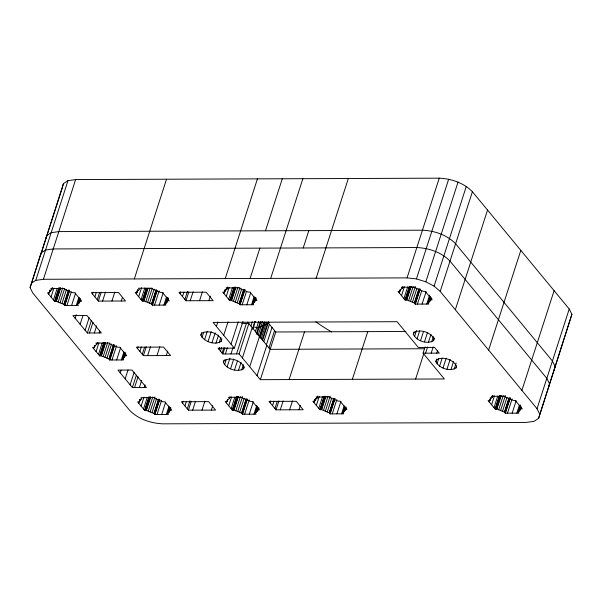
<?xml version="1.0" encoding="UTF-8"?>
<svg xmlns="http://www.w3.org/2000/svg" width="602" height="602" viewBox="0 0 602 602"><rect width="100%" height="100%" fill="white"/><g stroke="black" fill="none" stroke-linecap="round" stroke-linejoin="round"><path stroke-width="0.9" d="M79.479 298.035L77.462 304.281L78.395 305.41L64.813 305.462L63.88 304.334L56.355 301.256L54.534 301.263L47.558 292.813L49.372 292.805L50.177 290.096M124.509 352.576L122.492 358.822L123.433 359.958L109.85 360.011L108.909 358.875L101.384 355.805L99.571 355.812L92.588 347.354L94.401 347.346L95.116 345.586L96.824 344.231L97.396 342.448M167.1 297.697L165.076 303.942L166.017 305.079L152.434 305.131L151.501 303.995L143.976 300.917L142.155 300.925L135.172 292.474L136.993 292.467L137.798 289.758M169.546 407.125L167.529 413.371L168.462 414.507L154.88 414.56L153.946 413.423L146.421 410.353L144.6 410.353L137.625 401.903L139.438 401.895L140.243 399.186M254.714 297.358L252.697 303.604L253.638 304.74L240.055 304.793L239.114 303.656L231.589 300.586L229.776 300.586L222.793 292.136L224.606 292.128L225.411 289.419M257.167 406.786L255.143 413.032L256.083 414.168L242.501 414.221L241.568 413.085L234.043 410.015L232.221 410.022L225.238 401.564L227.059 401.557L227.774 399.796L229.475 398.441L230.047 396.658M344.78 406.448L342.764 412.694L343.704 413.83L330.122 413.883L329.181 412.746L321.656 409.676L319.843 409.684L312.859 401.225L314.673 401.218L315.478 398.509M429.956 296.681L427.939 302.926L428.872 304.063L415.29 304.115L414.357 302.979L406.832 299.909L405.011 299.916L398.035 291.458L399.848 291.451L400.563 289.69L402.264 288.335L402.843 286.552M520.023 405.771L518.006 412.024L518.939 413.153L505.356 413.205L504.423 412.077L496.898 408.999L495.077 409.006L488.102 400.556L489.915 400.548L490.63 398.787L492.331 397.425L492.91 395.642M77.462 304.281L79.163 302.926L79.878 301.166L81.699 301.158L74.716 292.707L72.902 292.715L65.37 289.637L64.437 288.501L50.854 288.554L51.787 289.682L49.597 291.88M122.492 358.822L124.193 357.468L125.487 353.931M165.076 303.942L166.777 302.588L167.499 300.827L169.312 300.819L162.337 292.369L160.523 292.376L152.991 289.299L152.058 288.17L138.475 288.223L139.408 289.351L137.218 291.541M167.529 413.371L169.23 412.016L169.945 410.255L171.766 410.255L168.304 406.064M252.697 303.604L254.398 302.249L255.113 300.496L256.934 300.488L249.95 292.03L248.137 292.038L240.604 288.96L239.671 287.831L226.096 287.884L227.029 289.013L224.839 291.202M255.143 413.032L256.843 411.678L258.138 408.133M342.764 412.694L344.464 411.339L345.759 407.802M427.939 302.926L429.64 301.572L430.355 299.819L432.176 299.811L425.193 291.353L423.379 291.36L415.847 288.283L414.913 287.154L401.331 287.207L402.264 288.335M518.006 412.024L519.707 410.669L520.993 407.125M30.1 287.681L63.413 183.618L67.966 180.675L75.626 179.569L439.242 178.169C451.38 178.749 463.796 182.857 472.404 191.729L569.229 308.999L571.9 314.319L538.587 418.382L534.034 421.325L526.374 422.431L162.758 423.831C150.62 423.251 138.212 419.142 129.596 410.278L32.771 293.001L30.1 287.681L41.011 252.983L45.564 250.033L53.224 248.935L416.832 247.535C428.978 248.114 441.386 252.223 450.003 261.087L546.819 378.357L549.498 383.685L548.384 388.034M45.722 239.122L46.61 235.638L51.162 232.696L58.823 231.597L422.438 230.19C434.576 230.769 446.993 234.878 455.609 243.75L552.425 361.019L555.097 366.34L553.99 370.697M62.525 187.102L63.413 183.618M538.587 418.382L571.9 314.319M200.895 335.269L201.369 333.44C207.803 329.55 218.172 333.049 221.521 339.656L221.054 341.484C214.613 345.367 204.244 341.868 200.895 335.269L201.76 332.59M223.417 362.539L223.884 360.711C230.318 356.82 240.695 360.32 244.036 366.927L243.569 368.755C237.135 372.646 226.758 369.146 223.417 362.539L224.275 359.861M413.371 334.449L413.845 332.62C420.279 328.73 430.648 332.229 433.997 338.836L433.53 340.664C427.096 344.555 416.719 341.056 413.371 334.449L414.236 331.77M435.893 361.719L436.36 359.891C442.794 356 453.171 359.499 456.512 366.106L456.045 367.935C449.611 371.825 439.234 368.326 435.893 361.719L436.759 359.04M40.183 256.467L45.504 239.995M45.79 239.107L62.307 187.967M31.206 283.324L35.759 280.382L67.966 180.675M35.759 280.382L43.419 279.283L75.626 179.569M48.649 294.13L49.951 290.126M49.372 292.805L50.237 290.126M51.644 289.509L52.216 287.726M51.787 289.682L52.366 287.899M51.042 297.034L53.932 288.11M53.443 299.947L57.19 288.343M54.534 301.263L58.861 287.876M54.82 301.263L59.146 287.876M55.444 301.263L59.771 287.876M56.069 301.256L60.396 287.869M56.355 301.256L60.682 287.869M58.101 302.174L62.713 287.891M59.959 303.002L64.572 288.719M61.893 303.724L66.506 289.442M63.88 304.334L68.493 290.051M64.023 304.507L68.636 290.232M64.346 304.898L68.959 290.615M64.67 305.289L69.569 290.119M64.813 305.462L69.426 291.187M66.935 305.455L71.262 292.068M71.608 305.44L75.641 292.941M76.273 305.425L78.87 297.388M77.605 304.454L79.622 298.208M78.426 303.656L80.156 298.299M79.163 302.926L80.314 299.352M79.645 302.091L80.457 299.382M80.164 301.166L80.736 299.382M75.182 318.285L76.334 314.718M80.134 324.282L83.023 315.358M92.452 293.964L93.032 292.181M94.853 296.869L96.297 292.406M85.093 330.287L89.126 317.788M97.253 299.773L99.563 292.632M87.343 333.011L72.932 315.561L86.951 315.501L101.362 332.959L87.343 333.011L91.376 320.52M98.344 301.098L91.361 292.64L118.526 292.534L125.509 300.992L98.344 301.098L101.226 292.173M89.532 333.004L92.994 322.296M102.588 301.083L105.47 292.151M94.348 332.981L96.659 325.848M93.679 348.678L94.695 345.563M94.401 347.346L94.981 345.563M99.172 332.966L99.744 331.183M111.927 301.045L114.809 292.12M96.079 351.583L98.961 342.658M98.48 354.488L102.227 342.884M99.571 355.812L103.89 342.425M99.849 355.812L104.176 342.425M100.481 355.805L104.801 342.418M101.106 355.805L105.425 342.418M101.384 355.805L105.711 342.418M103.138 356.723L107.75 342.44M121.265 301.008L122.417 297.441M104.989 357.543L109.602 343.268M106.923 358.265L111.536 343.99M134.329 278.929L166.528 179.223M108.909 358.875L113.522 344.6M109.06 359.055L113.673 344.773M109.383 359.447L113.996 345.164M109.699 359.838L114.312 345.556M109.85 360.011L114.749 344.841M111.972 360.004L116.585 345.721M136.263 293.791L137.422 290.224M136.993 292.467L137.858 289.788M116.637 359.988L120.678 347.489M138.663 296.703L141.545 287.771M121.311 359.966L123.899 351.937M141.064 299.608L144.811 288.004M122.642 359.003L124.659 352.757M122.959 359.394L124.983 353.141M123.463 358.205L125.193 352.847M142.155 300.925L146.188 288.433M124.193 357.468L125.637 353.005M142.441 300.925L146.474 288.433M124.682 356.64L125.547 353.961M125.193 355.714L125.773 353.923M143.065 300.925L147.099 288.426M120.219 372.834L121.085 370.155M143.69 300.925L147.723 288.426M143.976 300.917L148.009 288.426M145.722 301.835L150.048 288.448M147.58 302.663L152.193 288.381M125.171 378.831L128.053 369.906M149.514 303.385L154.127 289.103M151.501 303.995L156.114 289.712M151.644 304.176L156.257 289.893M137.489 348.505L138.061 346.722M151.967 304.559L156.58 290.284M152.291 304.951L156.904 290.668M152.434 305.131L157.047 290.849M154.556 305.116L159.169 290.841M139.89 351.417L141.327 346.955M130.122 384.828L134.156 372.337M142.29 354.322L144.593 347.181M132.372 387.56L117.962 370.102L131.988 370.049L146.391 387.507L132.372 387.56L136.413 375.061M159.221 305.101L163.262 292.61M143.381 355.639L136.398 347.188L163.556 347.083L170.539 355.534L143.381 355.639L146.263 346.714M134.562 387.553L138.024 376.837M147.625 355.624L150.508 346.699M163.894 305.086L166.491 297.049M165.226 304.115L167.243 297.87M166.415 301.828L167.273 299.156M166.047 303.318L167.777 297.967M139.386 387.53L141.688 380.389M166.777 302.588L168.221 298.125M167.266 301.752L168.364 298.156M167.777 300.827L168.357 299.043M138.716 403.22L139.867 399.653M139.438 401.895L140.304 399.216M144.202 387.515L145.067 384.836M156.956 355.586L159.839 346.662M141.109 406.132L143.991 397.207M180.073 293.625L180.653 291.842M143.509 409.036L147.257 397.433M144.6 410.353L148.927 396.966M144.886 410.353L149.213 396.966M145.511 410.353L149.838 396.966M182.474 296.53L183.919 292.068M146.135 410.353L150.462 396.966M146.421 410.353L150.748 396.959M148.167 411.264L152.78 396.989M166.295 355.556L167.74 351.094M184.874 299.435L187.47 291.406M150.026 412.092L154.925 396.921M185.965 300.759L178.982 292.301L206.147 292.196L213.123 300.654L185.965 300.759L188.847 291.835M151.96 412.814L156.573 398.532M190.209 300.744L193.091 291.82M153.946 413.423L158.559 399.141M154.089 413.604L158.702 399.322M154.413 413.988L159.026 399.713M154.737 414.379L159.635 399.209M154.88 414.56L159.786 399.382M157.002 414.552L161.614 400.27M161.675 414.53L165.708 402.038M199.548 300.707L202.43 291.782M166.34 414.515L168.936 406.478M167.672 413.551L169.403 408.194M168.492 412.746L169.937 408.284M169.23 412.016L170.667 407.554M169.711 411.181L170.81 407.584M170.231 410.255L170.802 408.472M208.879 300.669L210.324 296.207M202.009 337.496L203.739 332.138M182.519 403.054L183.098 401.271M204.575 339.716L207.163 331.687M225.231 278.583L257.43 178.869M184.919 405.959L186.364 401.496M208.051 341.53L211.219 331.71M223.884 293.452L225.193 289.449M224.606 292.128L225.472 289.449M187.32 408.863L189.916 400.834M226.879 288.832L227.458 287.049M227.029 289.013L227.601 287.229M188.411 410.188L181.428 401.73L208.593 401.632L215.576 410.082L188.411 410.188L191.293 401.263M216.389 326.434L217.826 321.972M226.284 296.365L229.166 287.44M211.987 342.749L215.162 332.929M192.655 410.173L195.537 401.248M228.685 299.269L232.432 287.666M215.937 343.185L218.534 335.156M229.776 300.586L234.095 287.199M230.054 300.586L234.381 287.199M230.686 300.586L235.006 287.199M231.311 300.586L235.63 287.199M231.589 300.586L235.916 287.192M219.143 342.719L220.874 337.368M233.343 301.497L237.956 287.222M221.054 341.484L221.912 338.806M218.872 349.137L219.444 347.346M223.703 335.291L228.03 321.904M235.194 302.324L239.807 288.042M220.498 351.101L221.649 347.535M201.994 410.135L204.876 401.21M237.128 303.047L241.741 288.764M222.123 353.073L223.854 347.715M425.087 346.948L423.071 353.193L444.351 378.967L260.35 379.674L239.069 353.908L222.86 353.968L224.877 347.723M239.114 303.656L243.441 290.269M239.265 303.837L243.878 289.554M239.588 304.221L244.201 289.946M239.905 304.612L244.811 289.442M240.055 304.793L244.954 289.615M225.396 353.961L227.413 347.708M250.086 278.485L259.883 248.137M265.49 230.799L282.285 178.779M242.177 304.785L246.496 291.391M231.017 344.148L238.226 321.837M224.523 364.767L226.254 359.409M211.332 410.097L212.769 405.635M230.965 353.938L232.982 347.685M246.843 304.762L250.59 293.159M227.089 366.987L229.972 358.062M222.86 353.968L218.135 348.242L234.344 348.174L242.99 321.4M230.566 368.8L233.742 358.988M251.516 304.747L254.104 296.711M236.541 353.916L246.338 323.567M252.848 303.784L254.864 297.531M254.322 300.601L255.188 297.922M253.668 302.979L255.398 297.629M254.398 302.249L255.549 298.682M254.887 301.414L256.038 297.847M255.398 300.488L255.978 298.705M239.069 353.908L248.874 323.56L241.695 323.583M234.509 370.019L237.391 361.095M250.899 326.013L252.298 321.679M226.329 402.888L227.488 399.314M227.059 401.557L227.631 399.773M242.395 357.934L252.2 327.586M238.452 370.463L241.048 362.427M252.419 329.309L252.975 327.571M254.97 321.415L253.261 326.705L258.228 328.067L269.011 322.499L268.304 321.634M252.893 328.429L255.135 321.491M228.73 405.793L231.612 396.868M270.682 278.402L302.881 178.696M241.658 369.997L243.389 364.639M255.278 331.98L258.672 321.468M243.569 368.755L244.141 366.972M231.13 408.698L234.878 397.094M256.55 333.267L260.222 321.897M232.221 410.022L236.548 396.628M256.828 334.569L261.065 321.46M232.507 410.015L236.827 396.628M233.132 410.015L237.451 396.628M233.757 410.015L238.083 396.628M234.043 410.015L238.362 396.628M258.123 335.344L262.63 321.385M259.138 336.992L263.917 322.19M249.71 366.791L259.515 336.443M235.788 410.925L240.401 396.65M259.703 337.421L264.76 321.754M260.139 337.918L265.316 322.205M237.647 411.753L242.546 396.583M261.17 338.828L265.933 324.087M266.317 323.891L266.889 322.13M262.201 339.739L267.521 323.266M262.638 340.235L268.244 322.898L275.754 331.988L405.883 331.491M239.581 412.475L244.194 398.193M263.811 341.658L269.418 324.32M241.568 413.085L246.18 398.81M241.711 413.265L246.323 398.983M242.034 413.657L246.647 399.374M242.358 414.041L246.97 399.766L243.057 398.389L242.124 397.26L228.542 397.312L229.475 398.441M242.501 414.221L247.399 399.043M266.393 344.78L271.999 327.443M257.024 375.648L266.829 345.307M244.623 414.214L249.236 399.931M268.974 347.911L274.58 330.573M249.288 414.191L253.329 401.7M260.35 379.674L275.754 331.988M303.205 247.971L308.811 230.634M253.961 414.176L256.843 405.251M255.293 413.213L257.31 406.96M256.113 412.415L257.844 407.057M256.843 411.678L258.002 408.111M257.332 410.842L258.198 408.171M257.844 409.917L258.424 408.133M258.469 409.917L259.048 408.133M270.14 402.715L270.719 400.932M272.54 405.62L273.978 401.158M316.133 278.229L348.332 178.523M274.941 408.532L277.244 401.391M276.032 409.849L269.049 401.399L296.214 401.293L303.19 409.744L276.032 409.849L278.914 400.924M289.095 379.569L304.499 331.883M280.276 409.834L283.158 400.909M289.615 409.796L292.497 400.872M298.946 409.759L300.39 405.296M313.951 402.55L314.966 399.435M314.673 401.218L315.538 398.539M316.945 397.93L317.525 396.139M314.906 400.292L317.096 398.103L317.668 396.319M316.351 405.455L319.233 396.53M318.751 408.359L322.499 396.756M319.843 409.684L324.162 396.297M320.121 409.684L324.448 396.289M320.753 409.676L325.072 396.289M321.378 409.676L325.697 396.289M321.656 409.676L325.983 396.289M323.409 410.594L328.022 396.312M325.261 411.414L330.167 396.244M327.195 412.137L331.807 397.862M329.181 412.746L333.794 398.471M329.332 412.927L333.944 398.644M329.655 413.318L334.268 399.036M329.971 413.702L334.878 398.532M330.122 413.883L335.021 398.712M332.244 413.875L336.857 399.593M336.909 413.86L340.943 401.361M352.351 379.32L367.754 331.634M341.582 413.837L344.171 405.808M342.914 412.874L344.637 407.516M343.734 412.077L345.172 407.614M344.464 411.339L345.909 406.877M344.954 410.511L345.819 407.832M345.465 409.586L346.045 407.795M399.126 292.783L400.277 289.208M399.848 291.451L400.42 289.667M43.419 279.283L407.035 277.883L439.242 178.169M401.519 295.687L404.401 286.763M403.919 298.592L407.667 286.988M405.011 299.916L409.337 286.529M405.296 299.916L409.623 286.529M405.921 299.909L410.248 286.522M406.546 299.909L410.873 286.522M406.832 299.909L411.158 286.522M408.577 300.827L413.19 286.544M407.035 277.883L416.456 278.914L448.663 179.208M410.436 301.647L415.335 286.477M412.37 302.37L416.983 288.095M414.357 302.979L418.969 288.704M414.5 303.16L419.112 288.877M414.823 303.551L419.436 289.269M415.147 303.935L419.76 289.66M415.29 304.115L420.196 288.945M417.412 304.108L421.739 290.721M539.693 414.033L537.022 408.705L440.205 291.436L434.095 286.123L425.832 281.804L458.032 182.097M422.085 304.093L426.118 291.594M414.485 336.676L416.501 330.43M426.75 304.07L429.632 295.146M428.082 303.107L430.099 296.861M417.051 338.896L419.647 330.867M428.902 302.309L430.633 296.952M434.095 286.123L466.302 186.409M429.64 301.572L430.791 298.005M430.121 300.744L430.927 298.035M430.641 299.819L431.213 298.028M431.265 299.811L431.837 298.028M420.527 340.709L423.409 331.785M440.205 291.436L472.404 191.729M424.47 341.928L427.352 333.004M415.598 379.079L423.673 354.089M428.413 342.365L431.009 334.336M425.606 353.186L427.623 346.94M431.619 341.906L433.35 336.548M433.53 340.664L434.396 337.985M431.175 353.163L433.192 346.918M436.751 353.141L437.609 350.469M436.999 363.947L438.73 358.596M455.33 309.759L487.537 210.053M439.565 366.174L442.161 358.137M443.042 367.988L446.217 358.167M446.985 369.207L450.153 359.386M450.928 369.643L453.524 361.606M454.134 369.176L456.15 362.931M456.045 367.935L456.617 366.151M488.613 350.071L520.82 250.364M489.185 401.873L490.495 397.869M489.915 400.548L490.72 397.832M492.188 397.252L492.76 395.469M491.586 404.777L494.468 395.853M493.986 407.689L497.734 396.086M495.077 409.006L499.404 395.619M495.363 409.006L499.69 395.619M495.988 409.006L500.315 395.612M496.612 408.999L500.939 395.612M496.898 408.999L501.225 395.612M498.644 409.917L503.257 395.634M500.503 410.737L505.402 395.567M502.437 411.467L507.05 397.185M504.423 412.077L509.036 397.794M504.566 412.25L509.179 397.975M504.89 412.641L509.503 398.358M505.213 413.032L510.112 397.854M505.356 413.205L510.255 398.035M507.478 413.198L512.091 398.915M512.151 413.183L516.185 400.684M521.896 390.382L554.096 290.676M516.817 413.16L519.413 405.131M518.149 412.197L520.459 405.056M518.969 411.399L520.414 406.937M519.707 410.669L520.858 407.095M520.188 409.834L521.054 407.155M520.707 408.908L521.279 407.125M537.022 408.705L569.229 308.999M139.664 400.97L141.854 398.78L140.921 397.651L154.503 397.598L155.436 398.727L162.969 401.805L164.782 401.797L168.244 405.989M424.47 348.739L270.147 349.333L247.603 322.025M423.071 353.193L439.279 353.133L434.554 347.407L418.345 347.467L397.064 321.694L213.063 322.401L234.344 348.174M124.907 355.714L126.729 355.707L119.753 347.249L117.932 347.256L110.399 344.178L109.466 343.05L95.891 343.102L96.824 344.231M257.566 409.924L259.379 409.917L252.404 401.459L250.59 401.466L246.978 399.72M345.179 409.586L347 409.578L340.017 401.12L338.204 401.128L330.671 398.05L329.738 396.921L316.163 396.974L317.096 398.103M520.421 408.908L522.243 408.901L515.259 400.45L513.446 400.458L505.913 397.373L504.98 396.244L491.398 396.297L492.331 397.425M416.456 278.914L425.832 281.804M331.619 331.913A108.051 49.387 17.9 0 1 315.817 321.784"/></g></svg>
